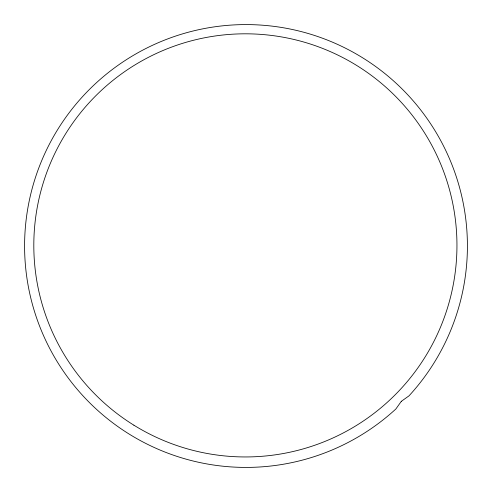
<?xml version="1.0" encoding="UTF-8"?>
<svg xmlns="http://www.w3.org/2000/svg" width="492" height="492" viewBox="0 0 492 492"><rect width="100%" height="100%" fill="white"/><g stroke="black" fill="none" stroke-linecap="round" stroke-linejoin="round"><path stroke-width="0.74" d="M401.324 401.324L395.869 408.981A221.412 221.412 0 0 1 31.353 300.317A221.412 221.412 0 0 1 300.317 31.353A221.412 221.412 0 0 1 408.981 395.869L401.324 401.324M133.892 425.193A211.572 211.572 0 0 0 456.847 252.027A211.572 211.572 0 0 0 145.404 58.923A211.572 211.572 0 0 0 133.892 425.193"/></g></svg>
